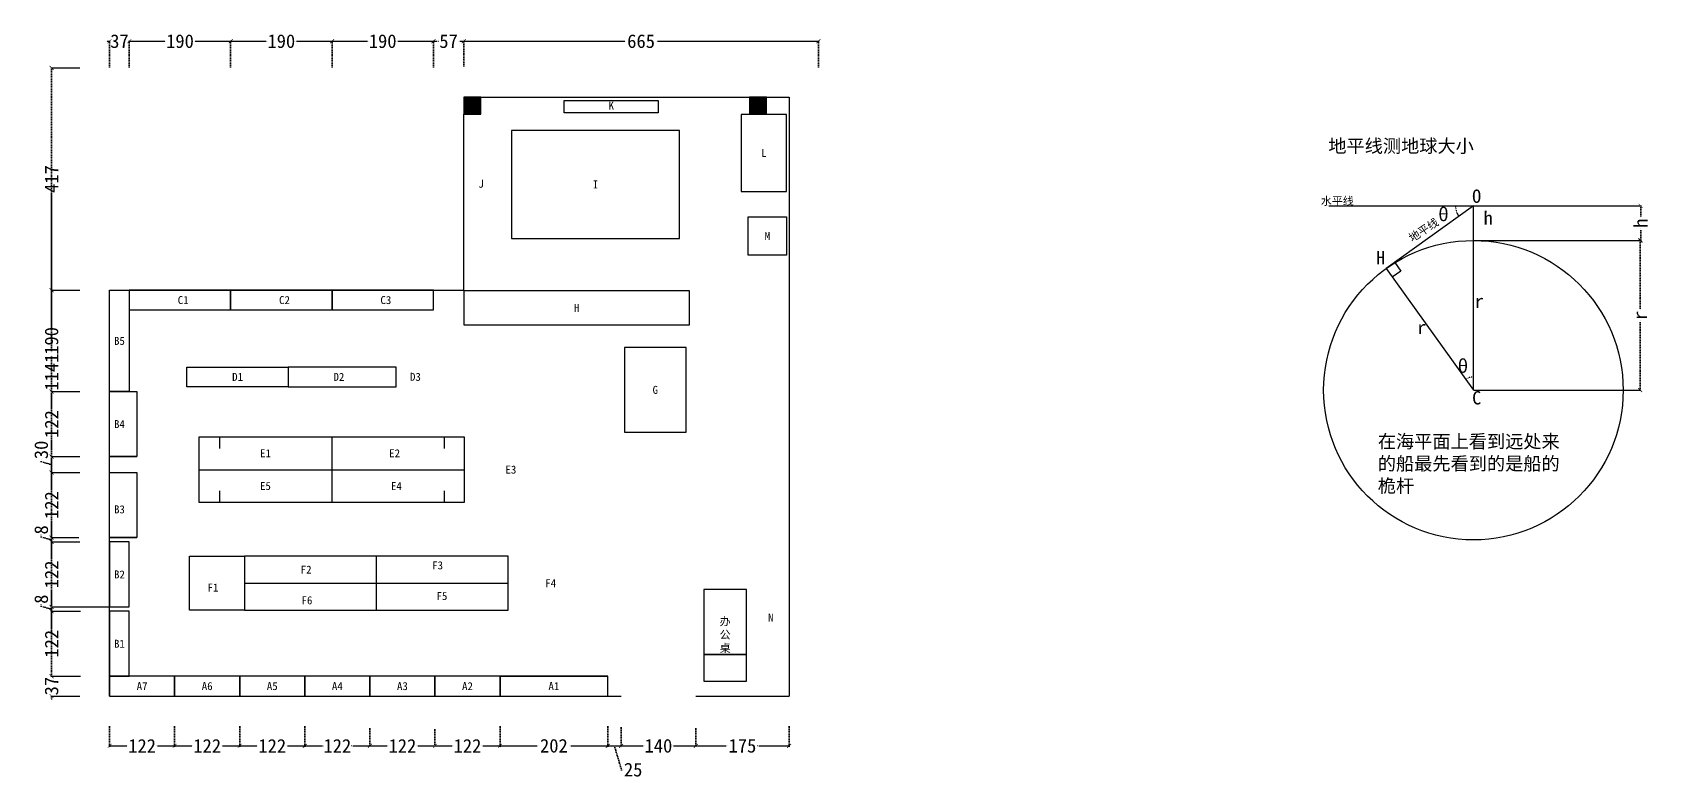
# Model space of a CAD drawing. Header units: millimetres. Extents: x 1414 to 4446, y 763 to 2163.
import ezdxf

# ---------------------------------------------------------------- set-up
doc = ezdxf.new("R2010")
doc.units = ezdxf.units.MM
doc.linetypes.add('ACAD_ISO07W100', pattern=[3, 0, -3])
doc.linetypes.add('DOT', pattern=[0.25, 0, -0.25])
doc.styles.get("Standard").update_dxf_attribs({"font": ''})
doc.styles.add('w', font='', dxfattribs={"height": 25})
doc.styles.get('Standard').set_extended_font_data('SimSun')
doc.styles.get('w').set_extended_font_data('SimSun')
doc.dimstyles.new('w', dxfattribs={"dimscale": 3, "dimtxt": 8.5, "dimasz": 2.5, "dimexe": 1.25, "dimexo": 0.625, "dimtad": 0, "dimtxsty": 'Standard', "dimblk": 'ARCHTICK', "dimcen": 2.5, "dimclrd": 5, "dimclre": 5, "dimadec": 0, "dimazin": 0, "dimtfac": 1, "dimtmove": 0, "dimatfit": 3, "dimfxl": 1, "dimarcsym": 0})

# ---------------------------------------------------------------- blocks, each defined once
blk = doc.blocks.new('_ArchTick')
at = {"color": 0, "linetype": 'ByBlock', "const_width": 0.15}
blk.add_lwpolyline([(-0.5, -0.5), (0.5, 0.5)], dxfattribs=at)
blk = doc.blocks.new('*D3')
at = {"color": 5, "linetype": 'ACAD_ISO07W100', "lineweight": -2}
for p, q in [((1502.820646841435, 1077.280030197003), (1445.945646841435, 1077.280030197003)), ((1449.695646841435, 1077.280030197003), (1449.695646841435, 1042.167530197003)), ((1449.695646841435, 955.2800301970026), (1449.695646841435, 990.3925301970024)), ((1502.820646841435, 955.2800301970026), (1445.945646841435, 955.2800301970026))]:
    blk.add_line(p, q, dxfattribs=at)
at = {"layer": 'Defpoints', "color": 0}
for p in [(1449.695646841435, 1077.280030197003), (1504.695646841435, 1077.280030197003), (1504.695646841435, 955.2800301970026)]:
    blk.add_point(p, dxfattribs=at)
at = {"color": 5, "lineweight": -2, "xscale": 7.5, "yscale": 7.5, "zscale": 7.5}
for p, rotation in [((1449.695646841435, 1077.280030197003), 90), ((1449.695646841435, 955.2800301970026), 270)]:
    blk.add_blockref('_ArchTick', p, dxfattribs=dict(at, rotation=rotation))
at = {"color": 0, "insert": (1449.695646841435, 1016.280030197003), "char_height": 25.5, "attachment_point": 5, "rotation": 90}
blk.add_mtext('122', dxfattribs=at)
blk = doc.blocks.new('*D4')
at = {"color": 5, "linetype": 'ACAD_ISO07W100', "lineweight": -2}
for p, q in [((1430.383146841435, 1087.073780197003), (1430.383146841435, 1090.823780197003)), ((1449.695646841435, 1081.280030197003), (1430.383146841435, 1087.073780197003)), ((1556.570646841435, 1085.280030197003), (1445.945646841435, 1085.280030197003)), ((1502.820646841435, 1077.280030197003), (1445.945646841435, 1077.280030197003)), ((1449.695646841435, 1077.280030197003), (1449.695646841435, 1085.280030197003))]:
    blk.add_line(p, q, dxfattribs=at)
at = {"layer": 'Defpoints', "color": 0}
for p in [(1449.695646841435, 1085.280030197003), (1504.695646841435, 1077.280030197003), (1558.445646841435, 1085.280030197003)]:
    blk.add_point(p, dxfattribs=at)
at = {"color": 5, "lineweight": -2, "xscale": 7.5, "yscale": 7.5, "zscale": 7.5}
for p, rotation in [((1449.695646841435, 1085.280030197003), 90), ((1449.695646841435, 1077.280030197003), 270)]:
    blk.add_blockref('_ArchTick', p, dxfattribs=dict(at, rotation=rotation))
at = {"color": 0, "insert": (1430.383146841435, 1099.923780197003), "char_height": 25.5, "attachment_point": 5, "rotation": 90}
blk.add_mtext('8', dxfattribs=at)
blk = doc.blocks.new('*D5')
at = {"color": 5, "linetype": 'ACAD_ISO07W100', "lineweight": -2}
for p, q in [((1501.570646841435, 1207.280030197003), (1445.945646841435, 1207.280030197003)), ((1449.695646841435, 1207.280030197003), (1449.695646841435, 1172.167530197003)), ((1449.695646841435, 1085.280030197002), (1449.695646841435, 1120.392530197003)), ((1501.570646841435, 1085.280030197002), (1445.945646841435, 1085.280030197002))]:
    blk.add_line(p, q, dxfattribs=at)
at = {"layer": 'Defpoints', "color": 0}
for p in [(1449.695646841435, 1207.280030197003), (1503.445646841435, 1207.280030197003), (1503.445646841435, 1085.280030197002)]:
    blk.add_point(p, dxfattribs=at)
at = {"color": 5, "lineweight": -2, "xscale": 7.5, "yscale": 7.5, "zscale": 7.5}
for p, rotation in [((1449.695646841435, 1207.280030197003), 90), ((1449.695646841435, 1085.280030197002), 270)]:
    blk.add_blockref('_ArchTick', p, dxfattribs=dict(at, rotation=rotation))
at = {"color": 0, "insert": (1449.695646841435, 1146.280030197003), "char_height": 25.5, "attachment_point": 5, "rotation": 90}
blk.add_mtext('122', dxfattribs=at)
blk = doc.blocks.new('*D6')
at = {"color": 5, "linetype": 'ACAD_ISO07W100', "lineweight": -2}
for p, q in [((1430.383146841435, 1217.073780197003), (1430.383146841435, 1220.823780197003)), ((1449.695646841435, 1211.280030197003), (1430.383146841435, 1217.073780197003)), ((1499.695646841435, 1215.280030197003), (1445.945646841435, 1215.280030197003)), ((1449.695646841435, 1207.280030197003), (1449.695646841435, 1215.280030197003)), ((1501.570646841435, 1207.280030197003), (1445.945646841435, 1207.280030197003))]:
    blk.add_line(p, q, dxfattribs=at)
at = {"layer": 'Defpoints', "color": 0}
for p in [(1449.695646841435, 1215.280030197003), (1501.570646841435, 1215.280030197003), (1503.445646841435, 1207.280030197003)]:
    blk.add_point(p, dxfattribs=at)
at = {"color": 5, "lineweight": -2, "xscale": 7.5, "yscale": 7.5, "zscale": 7.5}
for p, rotation in [((1449.695646841435, 1215.280030197003), 90), ((1449.695646841435, 1207.280030197003), 270)]:
    blk.add_blockref('_ArchTick', p, dxfattribs=dict(at, rotation=rotation))
at = {"color": 0, "insert": (1430.383146841435, 1229.923780197003), "char_height": 25.5, "attachment_point": 5, "rotation": 90}
blk.add_mtext('8', dxfattribs=at)
blk = doc.blocks.new('*D7')
at = {"color": 5, "linetype": 'ACAD_ISO07W100', "lineweight": -2}
for p, q in [((1501.570646841435, 1337.280030197003), (1445.945646841435, 1337.280030197003)), ((1449.695646841435, 1337.280030197003), (1449.695646841435, 1302.167530197003)), ((1449.695646841435, 1215.280030197003), (1449.695646841435, 1250.392530197003)), ((1499.695646841435, 1215.280030197003), (1445.945646841435, 1215.280030197003))]:
    blk.add_line(p, q, dxfattribs=at)
at = {"layer": 'Defpoints', "color": 0}
for p in [(1449.695646841435, 1337.280030197003), (1503.445646841435, 1337.280030197003), (1501.570646841435, 1215.280030197003)]:
    blk.add_point(p, dxfattribs=at)
at = {"color": 5, "lineweight": -2, "xscale": 7.5, "yscale": 7.5, "zscale": 7.5}
for p, rotation in [((1449.695646841435, 1337.280030197003), 90), ((1449.695646841435, 1215.280030197003), 270)]:
    blk.add_blockref('_ArchTick', p, dxfattribs=dict(at, rotation=rotation))
at = {"color": 0, "insert": (1449.695646841435, 1276.280030197003), "char_height": 25.5, "attachment_point": 5, "rotation": 90}
blk.add_mtext('122', dxfattribs=at)
blk = doc.blocks.new('*D8')
at = {"color": 5, "linetype": 'ACAD_ISO07W100', "lineweight": -2}
for p, q in [((1501.570646841435, 1367.280030197003), (1445.945646841435, 1367.280030197003)), ((1449.695646841435, 1337.280030197003), (1449.695646841435, 1367.280030197003)), ((1430.383146841435, 1358.073780197003), (1430.383146841435, 1361.823780197003)), ((1449.695646841435, 1352.280030197003), (1430.383146841435, 1358.073780197003)), ((1501.570646841435, 1337.280030197003), (1445.945646841435, 1337.280030197003))]:
    blk.add_line(p, q, dxfattribs=at)
at = {"layer": 'Defpoints', "color": 0}
for p in [(1449.695646841435, 1367.280030197003), (1503.445646841435, 1367.280030197003), (1503.445646841435, 1337.280030197003)]:
    blk.add_point(p, dxfattribs=at)
at = {"color": 5, "lineweight": -2, "xscale": 7.5, "yscale": 7.5, "zscale": 7.5}
for p, rotation in [((1449.695646841435, 1367.280030197003), 90), ((1449.695646841435, 1337.280030197003), 270)]:
    blk.add_blockref('_ArchTick', p, dxfattribs=dict(at, rotation=rotation))
at = {"color": 0, "insert": (1430.383146841435, 1379.848780197003), "char_height": 25.5, "attachment_point": 5, "rotation": 90}
blk.add_mtext('30', dxfattribs=at)
blk = doc.blocks.new('*D9')
at = {"color": 5, "linetype": 'ACAD_ISO07W100', "lineweight": -2}
for p, q in [((1501.570646841435, 1489.280030197003), (1445.945646841435, 1489.280030197003)), ((1449.695646841435, 1489.280030197003), (1449.695646841435, 1454.167530197003)), ((1449.695646841435, 1367.280030197003), (1449.695646841435, 1402.392530197003)), ((1501.570646841435, 1367.280030197003), (1445.945646841435, 1367.280030197003))]:
    blk.add_line(p, q, dxfattribs=at)
at = {"layer": 'Defpoints', "color": 0}
for p in [(1449.695646841435, 1489.280030197003), (1503.445646841435, 1489.280030197003), (1503.445646841435, 1367.280030197003)]:
    blk.add_point(p, dxfattribs=at)
at = {"color": 5, "lineweight": -2, "xscale": 7.5, "yscale": 7.5, "zscale": 7.5}
for p, rotation in [((1449.695646841435, 1489.280030197003), 90), ((1449.695646841435, 1367.280030197003), 270)]:
    blk.add_blockref('_ArchTick', p, dxfattribs=dict(at, rotation=rotation))
at = {"color": 0, "insert": (1449.695646841435, 1428.280030197003), "char_height": 25.5, "attachment_point": 5, "rotation": 90}
blk.add_mtext('122', dxfattribs=at)
blk = doc.blocks.new('*D10')
at = {"color": 5, "linetype": 'ACAD_ISO07W100', "lineweight": -2}
for p, q in [((1501.570646841435, 1679.280030197003), (1445.945646841435, 1679.280030197003)), ((1449.695646841435, 1679.280030197003), (1449.695646841435, 1610.380030197002)), ((1449.695646841435, 1489.280030197003), (1449.695646841435, 1558.180030197003)), ((1501.570646841435, 1489.280030197003), (1445.945646841435, 1489.280030197003))]:
    blk.add_line(p, q, dxfattribs=at)
at = {"layer": 'Defpoints', "color": 0}
for p in [(1449.695646841435, 1679.280030197003), (1503.445646841435, 1679.280030197003), (1503.445646841435, 1489.280030197003)]:
    blk.add_point(p, dxfattribs=at)
at = {"color": 5, "lineweight": -2, "xscale": 7.5, "yscale": 7.5, "zscale": 7.5}
for p, rotation in [((1449.695646841435, 1679.280030197003), 90), ((1449.695646841435, 1489.280030197003), 270)]:
    blk.add_blockref('_ArchTick', p, dxfattribs=dict(at, rotation=rotation))
at = {"color": 0, "insert": (1449.695646841435, 1584.280030197003), "char_height": 25.5, "attachment_point": 5, "rotation": 90}
blk.add_mtext('190', dxfattribs=at)
blk = doc.blocks.new('*D11')
at = {"color": 5, "linetype": 'ACAD_ISO07W100', "lineweight": -2}
for p, q in [((1501.570646841435, 2096.280030197003), (1445.945646841435, 2096.280030197003)), ((1449.695646841435, 2096.280030197003), (1449.695646841435, 1915.155030197003)), ((1449.695646841435, 1679.280030197003), (1449.695646841435, 1860.405030197003)), ((1501.570646841435, 1679.280030197003), (1445.945646841435, 1679.280030197003))]:
    blk.add_line(p, q, dxfattribs=at)
at = {"layer": 'Defpoints', "color": 0}
for p in [(1449.695646841435, 2096.280030197003), (1503.445646841435, 2096.280030197003), (1503.445646841435, 1679.280030197003)]:
    blk.add_point(p, dxfattribs=at)
at = {"color": 5, "lineweight": -2, "xscale": 7.5, "yscale": 7.5, "zscale": 7.5}
for p, rotation in [((1449.695646841435, 2096.280030197003), 90), ((1449.695646841435, 1679.280030197003), 270)]:
    blk.add_blockref('_ArchTick', p, dxfattribs=dict(at, rotation=rotation))
at = {"color": 0, "insert": (1449.695646841435, 1887.780030197003), "char_height": 25.5, "attachment_point": 5, "rotation": 90}
blk.add_mtext('417', dxfattribs=at)
blk = doc.blocks.new('*D12')
at = {"color": 5, "linetype": 'ACAD_ISO07W100', "lineweight": -2}
for p, q in [((1501.570646841435, 2096.280030197003), (1445.945646841435, 2096.280030197003)), ((1449.695646841435, 2096.280030197003), (1449.695646841435, 1560.025863530336)), ((1449.695646841435, 955.2800301970026), (1449.695646841435, 1491.534196863669)), ((1500.945646841435, 955.2800301970026), (1445.945646841435, 955.2800301970026))]:
    blk.add_line(p, q, dxfattribs=at)
at = {"layer": 'Defpoints', "color": 0}
for p in [(1503.445646841435, 2096.280030197003), (1449.695646841435, 955.2800301970026), (1502.820646841435, 955.2800301970026)]:
    blk.add_point(p, dxfattribs=at)
at = {"color": 5, "lineweight": -2, "xscale": 7.5, "yscale": 7.5, "zscale": 7.5}
for p, rotation in [((1449.695646841435, 2096.280030197003), 90), ((1449.695646841435, 955.2800301970026), 270)]:
    blk.add_blockref('_ArchTick', p, dxfattribs=dict(at, rotation=rotation))
at = {"color": 0, "insert": (1449.695646841435, 1525.780030197003), "char_height": 25.5, "attachment_point": 5, "rotation": 90}
blk.add_mtext('1141', dxfattribs=at)
blk = doc.blocks.new('*D13')
at = {"color": 5, "linetype": 'ACAD_ISO07W100', "lineweight": -2}
for p, q in [((1500.945646841435, 955.2800301970026), (1445.945646841435, 955.2800301970026)), ((1449.695646841435, 955.2800301970026), (1449.695646841435, 962.7800301970026)), ((1449.695646841435, 955.2800301970026), (1449.695646841435, 954.6633635303358)), ((1501.570646841437, 918.2800301970025), (1445.945646841435, 918.2800301970025)), ((1449.695646841435, 918.2800301970025), (1449.695646841435, 918.8966968636691)), ((1449.695646841435, 918.2800301970025), (1449.695646841435, 910.7800301970025))]:
    blk.add_line(p, q, dxfattribs=at)
at = {"layer": 'Defpoints', "color": 0}
for p in [(1502.820646841435, 955.2800301970026), (1449.695646841435, 918.2800301970025), (1503.445646841437, 918.2800301970025)]:
    blk.add_point(p, dxfattribs=at)
at = {"color": 5, "lineweight": -2, "xscale": 7.5, "yscale": 7.5, "zscale": 7.5}
for p, rotation in [((1449.695646841435, 955.2800301970026), 270), ((1449.695646841435, 918.2800301970025), 90)]:
    blk.add_blockref('_ArchTick', p, dxfattribs=dict(at, rotation=rotation))
at = {"color": 0, "insert": (1449.695646841435, 936.7800301970027), "char_height": 25.5, "attachment_point": 5, "rotation": 90}
blk.add_mtext('37', dxfattribs=at)
blk = doc.blocks.new('*D14')
at = {"color": 5, "linetype": 'ACAD_ISO07W100', "lineweight": -2}
for p, q in [((1558.445646841435, 861.4050301970026), (1558.445646841435, 821.0763536256325)), ((1680.445646841435, 861.4050301970029), (1680.445646841435, 821.0763536256325)), ((1558.445646841435, 824.8263536256325), (1593.558146841435, 824.8263536256325)), ((1680.445646841435, 824.8263536256325), (1645.333146841435, 824.8263536256325))]:
    blk.add_line(p, q, dxfattribs=at)
at = {"layer": 'Defpoints', "color": 0}
for p in [(1558.445646841435, 863.2800301970026), (1680.445646841435, 863.2800301970029), (1680.445646841435, 824.8263536256325)]:
    blk.add_point(p, dxfattribs=at)
at = {"color": 5, "lineweight": -2, "xscale": 7.5, "yscale": 7.5, "zscale": 7.5, "rotation": 180}
blk.add_blockref('_ArchTick', (1558.445646841435, 824.8263536256325), dxfattribs=at)
at = {"color": 5, "lineweight": -2, "xscale": 7.5, "yscale": 7.5, "zscale": 7.5}
blk.add_blockref('_ArchTick', (1680.445646841435, 824.8263536256325), dxfattribs=at)
at = {"color": 0, "insert": (1619.445646841435, 824.8263536256325), "char_height": 25.5, "attachment_point": 5}
blk.add_mtext('122', dxfattribs=at)
blk = doc.blocks.new('*D15')
at = {"color": 5, "linetype": 'ACAD_ISO07W100', "lineweight": -2}
for p, q in [((1680.445646841435, 861.4050301970029), (1680.445646841435, 821.0763536256325)), ((1802.445646841435, 861.4050301970026), (1802.445646841435, 821.0763536256325)), ((1680.445646841435, 824.8263536256325), (1715.558146841435, 824.8263536256325)), ((1802.445646841435, 824.8263536256325), (1767.333146841435, 824.8263536256325))]:
    blk.add_line(p, q, dxfattribs=at)
at = {"layer": 'Defpoints', "color": 0}
for p in [(1680.445646841435, 863.2800301970029), (1802.445646841435, 863.2800301970026), (1802.445646841435, 824.8263536256325)]:
    blk.add_point(p, dxfattribs=at)
at = {"color": 5, "lineweight": -2, "xscale": 7.5, "yscale": 7.5, "zscale": 7.5, "rotation": 180}
blk.add_blockref('_ArchTick', (1680.445646841435, 824.8263536256325), dxfattribs=at)
at = {"color": 5, "lineweight": -2, "xscale": 7.5, "yscale": 7.5, "zscale": 7.5}
blk.add_blockref('_ArchTick', (1802.445646841435, 824.8263536256325), dxfattribs=at)
at = {"color": 0, "insert": (1741.445646841435, 824.8263536256325), "char_height": 25.5, "attachment_point": 5}
blk.add_mtext('122', dxfattribs=at)
blk = doc.blocks.new('*D16')
at = {"color": 5, "linetype": 'ACAD_ISO07W100', "lineweight": -2}
for p, q in [((1802.445646841435, 861.4050301970026), (1802.445646841435, 821.0763536256325)), ((1924.445646841435, 861.4050301970026), (1924.445646841435, 821.0763536256325)), ((1802.445646841435, 824.8263536256325), (1837.558146841435, 824.8263536256325)), ((1924.445646841435, 824.8263536256325), (1889.333146841435, 824.8263536256325))]:
    blk.add_line(p, q, dxfattribs=at)
at = {"layer": 'Defpoints', "color": 0}
for p in [(1802.445646841435, 863.2800301970026), (1924.445646841435, 863.2800301970026), (1924.445646841435, 824.8263536256325)]:
    blk.add_point(p, dxfattribs=at)
at = {"color": 5, "lineweight": -2, "xscale": 7.5, "yscale": 7.5, "zscale": 7.5, "rotation": 180}
blk.add_blockref('_ArchTick', (1802.445646841435, 824.8263536256325), dxfattribs=at)
at = {"color": 5, "lineweight": -2, "xscale": 7.5, "yscale": 7.5, "zscale": 7.5}
blk.add_blockref('_ArchTick', (1924.445646841435, 824.8263536256325), dxfattribs=at)
at = {"color": 0, "insert": (1863.445646841435, 824.8263536256325), "char_height": 25.5, "attachment_point": 5}
blk.add_mtext('122', dxfattribs=at)
blk = doc.blocks.new('*D17')
at = {"color": 5, "linetype": 'ACAD_ISO07W100', "lineweight": -2}
for p, q in [((1924.445646841435, 861.4050301970026), (1924.445646841435, 821.0763536256325)), ((2046.445646841435, 857.6550301970026), (2046.445646841435, 821.0763536256325)), ((1924.445646841435, 824.8263536256325), (1959.558146841435, 824.8263536256325)), ((2046.445646841435, 824.8263536256325), (2011.333146841435, 824.8263536256325))]:
    blk.add_line(p, q, dxfattribs=at)
at = {"layer": 'Defpoints', "color": 0}
for p in [(1924.445646841435, 863.2800301970026), (2046.445646841435, 859.5300301970026), (2046.445646841435, 824.8263536256325)]:
    blk.add_point(p, dxfattribs=at)
at = {"color": 5, "lineweight": -2, "xscale": 7.5, "yscale": 7.5, "zscale": 7.5, "rotation": 180}
blk.add_blockref('_ArchTick', (1924.445646841435, 824.8263536256325), dxfattribs=at)
at = {"color": 5, "lineweight": -2, "xscale": 7.5, "yscale": 7.5, "zscale": 7.5}
blk.add_blockref('_ArchTick', (2046.445646841435, 824.8263536256325), dxfattribs=at)
at = {"color": 0, "insert": (1985.445646841435, 824.8263536256325), "char_height": 25.5, "attachment_point": 5}
blk.add_mtext('122', dxfattribs=at)
blk = doc.blocks.new('*D18')
at = {"color": 5, "linetype": 'ACAD_ISO07W100', "lineweight": -2}
for p, q in [((2046.445646841435, 857.6550301970026), (2046.445646841435, 821.0763536256325)), ((2168.445646841435, 855.7800301970027), (2168.445646841435, 821.0763536256325)), ((2046.445646841435, 824.8263536256325), (2081.558146841435, 824.8263536256325)), ((2168.445646841435, 824.8263536256325), (2133.333146841435, 824.8263536256325))]:
    blk.add_line(p, q, dxfattribs=at)
at = {"layer": 'Defpoints', "color": 0}
for p in [(2046.445646841435, 859.5300301970026), (2168.445646841435, 857.6550301970027), (2168.445646841435, 824.8263536256325)]:
    blk.add_point(p, dxfattribs=at)
at = {"color": 5, "lineweight": -2, "xscale": 7.5, "yscale": 7.5, "zscale": 7.5, "rotation": 180}
blk.add_blockref('_ArchTick', (2046.445646841435, 824.8263536256325), dxfattribs=at)
at = {"color": 5, "lineweight": -2, "xscale": 7.5, "yscale": 7.5, "zscale": 7.5}
blk.add_blockref('_ArchTick', (2168.445646841435, 824.8263536256325), dxfattribs=at)
at = {"color": 0, "insert": (2107.445646841435, 824.8263536256325), "char_height": 25.5, "attachment_point": 5}
blk.add_mtext('122', dxfattribs=at)
blk = doc.blocks.new('*D19')
at = {"color": 5, "linetype": 'ACAD_ISO07W100', "lineweight": -2}
for p, q in [((2168.445646841435, 855.7800301970027), (2168.445646841435, 821.0763536256325)), ((2290.445646841435, 861.4050301970026), (2290.445646841435, 821.0763536256325)), ((2168.445646841435, 824.8263536256325), (2203.558146841435, 824.8263536256325)), ((2290.445646841435, 824.8263536256325), (2255.333146841435, 824.8263536256325))]:
    blk.add_line(p, q, dxfattribs=at)
at = {"layer": 'Defpoints', "color": 0}
for p in [(2168.445646841435, 857.6550301970027), (2290.445646841435, 863.2800301970026), (2290.445646841435, 824.8263536256325)]:
    blk.add_point(p, dxfattribs=at)
at = {"color": 5, "lineweight": -2, "xscale": 7.5, "yscale": 7.5, "zscale": 7.5, "rotation": 180}
blk.add_blockref('_ArchTick', (2168.445646841435, 824.8263536256325), dxfattribs=at)
at = {"color": 5, "lineweight": -2, "xscale": 7.5, "yscale": 7.5, "zscale": 7.5}
blk.add_blockref('_ArchTick', (2290.445646841435, 824.8263536256325), dxfattribs=at)
at = {"color": 0, "insert": (2229.445646841435, 824.8263536256325), "char_height": 25.5, "attachment_point": 5}
blk.add_mtext('122', dxfattribs=at)
blk = doc.blocks.new('*D20')
at = {"color": 5, "linetype": 'ACAD_ISO07W100', "lineweight": -2}
for p, q in [((2290.445646841435, 861.4050301970026), (2290.445646841435, 821.0763536256325)), ((2492.445646841435, 861.4050301970026), (2492.445646841435, 821.0763536256325)), ((2290.445646841435, 824.8263536256325), (2364.424813508102, 824.8263536256325)), ((2492.445646841435, 824.8263536256325), (2418.466480174769, 824.8263536256325))]:
    blk.add_line(p, q, dxfattribs=at)
at = {"layer": 'Defpoints', "color": 0}
for p in [(2290.445646841435, 863.2800301970026), (2492.445646841435, 863.2800301970026), (2492.445646841435, 824.8263536256325)]:
    blk.add_point(p, dxfattribs=at)
at = {"color": 5, "lineweight": -2, "xscale": 7.5, "yscale": 7.5, "zscale": 7.5, "rotation": 180}
blk.add_blockref('_ArchTick', (2290.445646841435, 824.8263536256325), dxfattribs=at)
at = {"color": 5, "lineweight": -2, "xscale": 7.5, "yscale": 7.5, "zscale": 7.5}
blk.add_blockref('_ArchTick', (2492.445646841435, 824.8263536256325), dxfattribs=at)
at = {"color": 0, "insert": (2391.445646841435, 824.8263536256325), "char_height": 25.5, "attachment_point": 5}
blk.add_mtext('202', dxfattribs=at)
blk = doc.blocks.new('*D21')
at = {"color": 5, "linetype": 'ACAD_ISO07W100', "lineweight": -2}
for p, q in [((2492.445646841435, 861.4050301970026), (2492.445646841435, 821.0763536256325)), ((2517.445646841436, 859.5300301970026), (2517.445646841436, 821.0763536256325)), ((2492.445646841435, 824.8263536256325), (2517.445646841436, 824.8263536256325)), ((2504.945646841436, 824.8263536256325), (2518.389396841435, 780.0138536256325)), ((2518.389396841435, 780.0138536256325), (2522.139396841435, 780.0138536256325))]:
    blk.add_line(p, q, dxfattribs=at)
at = {"layer": 'Defpoints', "color": 0}
for p in [(2492.445646841435, 863.2800301970026), (2517.445646841436, 861.4050301970026), (2517.445646841436, 824.8263536256325)]:
    blk.add_point(p, dxfattribs=at)
at = {"color": 5, "lineweight": -2, "xscale": 7.5, "yscale": 7.5, "zscale": 7.5, "rotation": 180}
blk.add_blockref('_ArchTick', (2492.445646841435, 824.8263536256325), dxfattribs=at)
at = {"color": 5, "lineweight": -2, "xscale": 7.5, "yscale": 7.5, "zscale": 7.5}
blk.add_blockref('_ArchTick', (2517.445646841436, 824.8263536256325), dxfattribs=at)
at = {"color": 0, "insert": (2540.093563508102, 780.0138536256325), "char_height": 25.5, "attachment_point": 5}
blk.add_mtext('25', dxfattribs=at)
blk = doc.blocks.new('*D22')
at = {"color": 5, "linetype": 'ACAD_ISO07W100', "lineweight": -2}
for p, q in [((2517.445646841436, 859.5300301970026), (2517.445646841436, 821.0763536256325)), ((2657.445646841435, 857.6550301970026), (2657.445646841435, 821.0763536256325)), ((2517.445646841436, 824.8263536256325), (2561.345646841436, 824.8263536256325)), ((2657.445646841435, 824.8263536256325), (2613.545646841435, 824.8263536256325))]:
    blk.add_line(p, q, dxfattribs=at)
at = {"layer": 'Defpoints', "color": 0}
for p in [(2517.445646841436, 861.4050301970026), (2657.445646841435, 859.5300301970026), (2657.445646841435, 824.8263536256325)]:
    blk.add_point(p, dxfattribs=at)
at = {"color": 5, "lineweight": -2, "xscale": 7.5, "yscale": 7.5, "zscale": 7.5, "rotation": 180}
blk.add_blockref('_ArchTick', (2517.445646841436, 824.8263536256325), dxfattribs=at)
at = {"color": 5, "lineweight": -2, "xscale": 7.5, "yscale": 7.5, "zscale": 7.5}
blk.add_blockref('_ArchTick', (2657.445646841435, 824.8263536256325), dxfattribs=at)
at = {"color": 0, "insert": (2587.445646841436, 824.8263536256325), "char_height": 25.5, "attachment_point": 5}
blk.add_mtext('140', dxfattribs=at)
blk = doc.blocks.new('*D23')
at = {"color": 5, "linetype": 'ACAD_ISO07W100', "lineweight": -2}
for p, q in [((2657.445646841435, 857.6550301970026), (2657.445646841435, 821.0763536256325)), ((2832.445646841435, 861.4050301970026), (2832.445646841435, 821.0763536256325)), ((2657.445646841435, 824.8263536256325), (2719.058146841435, 824.8263536256325)), ((2832.445646841435, 824.8263536256325), (2770.833146841435, 824.8263536256325))]:
    blk.add_line(p, q, dxfattribs=at)
at = {"layer": 'Defpoints', "color": 0}
for p in [(2657.445646841435, 859.5300301970026), (2832.445646841435, 863.2800301970026), (2832.445646841435, 824.8263536256325)]:
    blk.add_point(p, dxfattribs=at)
at = {"color": 5, "lineweight": -2, "xscale": 7.5, "yscale": 7.5, "zscale": 7.5, "rotation": 180}
blk.add_blockref('_ArchTick', (2657.445646841435, 824.8263536256325), dxfattribs=at)
at = {"color": 5, "lineweight": -2, "xscale": 7.5, "yscale": 7.5, "zscale": 7.5}
blk.add_blockref('_ArchTick', (2832.445646841435, 824.8263536256325), dxfattribs=at)
at = {"color": 0, "insert": (2744.945646841435, 824.8263536256325), "char_height": 25.5, "attachment_point": 5}
blk.add_mtext('175', dxfattribs=at)
blk = doc.blocks.new('*D24')
at = {"color": 5, "linetype": 'ACAD_ISO07W100', "lineweight": -2}
for p, q in [((1558.445646841435, 2146.252169697665), (1550.945646841435, 2146.252169697665)), ((1558.445646841435, 2098.155030197003), (1558.445646841435, 2150.002169697665)), ((1558.445646841435, 2146.252169697665), (1559.062313508102, 2146.252169697665)), ((1595.445646841435, 2146.252169697665), (1594.828980174769, 2146.252169697665)), ((1595.445646841435, 2098.155030197003), (1595.445646841435, 2150.002169697665)), ((1595.445646841435, 2146.252169697665), (1602.945646841435, 2146.252169697665))]:
    blk.add_line(p, q, dxfattribs=at)
at = {"layer": 'Defpoints', "color": 0}
for p in [(1595.445646841435, 2146.252169697665), (1558.445646841435, 2096.280030197003), (1595.445646841435, 2096.280030197003)]:
    blk.add_point(p, dxfattribs=at)
at = {"color": 5, "lineweight": -2, "xscale": 7.5, "yscale": 7.5, "zscale": 7.5}
blk.add_blockref('_ArchTick', (1558.445646841435, 2146.252169697665), dxfattribs=at)
at = {"color": 5, "lineweight": -2, "xscale": 7.5, "yscale": 7.5, "zscale": 7.5, "rotation": 180}
blk.add_blockref('_ArchTick', (1595.445646841435, 2146.252169697665), dxfattribs=at)
at = {"color": 0, "insert": (1576.945646841435, 2146.252169697665), "char_height": 25.5, "attachment_point": 5}
blk.add_mtext('37', dxfattribs=at)
blk = doc.blocks.new('*D25')
at = {"color": 5, "linetype": 'ACAD_ISO07W100', "lineweight": -2}
for p, q in [((1595.445646841435, 2098.155030197003), (1595.445646841435, 2150.002169697665)), ((1595.445646841435, 2146.252169697665), (1664.345646841435, 2146.252169697665)), ((1785.445646841435, 2146.252169697665), (1716.545646841435, 2146.252169697665)), ((1785.445646841435, 2098.155030197003), (1785.445646841435, 2150.002169697665))]:
    blk.add_line(p, q, dxfattribs=at)
at = {"layer": 'Defpoints', "color": 0}
for p in [(1785.445646841435, 2146.252169697665), (1595.445646841435, 2096.280030197003), (1785.445646841435, 2096.280030197003)]:
    blk.add_point(p, dxfattribs=at)
at = {"color": 5, "lineweight": -2, "xscale": 7.5, "yscale": 7.5, "zscale": 7.5, "rotation": 180}
blk.add_blockref('_ArchTick', (1595.445646841435, 2146.252169697665), dxfattribs=at)
at = {"color": 5, "lineweight": -2, "xscale": 7.5, "yscale": 7.5, "zscale": 7.5}
blk.add_blockref('_ArchTick', (1785.445646841435, 2146.252169697665), dxfattribs=at)
at = {"color": 0, "insert": (1690.445646841435, 2146.252169697665), "char_height": 25.5, "attachment_point": 5}
blk.add_mtext('190', dxfattribs=at)
blk = doc.blocks.new('*D26')
at = {"color": 5, "linetype": 'ACAD_ISO07W100', "lineweight": -2}
for p, q in [((1785.445646841435, 2098.155030197003), (1785.445646841435, 2150.002169697665)), ((1785.445646841435, 2146.252169697665), (1854.345646841435, 2146.252169697665)), ((1975.445646841435, 2146.252169697665), (1906.545646841435, 2146.252169697665)), ((1975.445646841435, 2098.155030197003), (1975.445646841435, 2150.002169697665))]:
    blk.add_line(p, q, dxfattribs=at)
at = {"layer": 'Defpoints', "color": 0}
for p in [(1975.445646841435, 2146.252169697665), (1785.445646841435, 2096.280030197003), (1975.445646841435, 2096.280030197003)]:
    blk.add_point(p, dxfattribs=at)
at = {"color": 5, "lineweight": -2, "xscale": 7.5, "yscale": 7.5, "zscale": 7.5, "rotation": 180}
blk.add_blockref('_ArchTick', (1785.445646841435, 2146.252169697665), dxfattribs=at)
at = {"color": 5, "lineweight": -2, "xscale": 7.5, "yscale": 7.5, "zscale": 7.5}
blk.add_blockref('_ArchTick', (1975.445646841435, 2146.252169697665), dxfattribs=at)
at = {"color": 0, "insert": (1880.445646841435, 2146.252169697665), "char_height": 25.5, "attachment_point": 5}
blk.add_mtext('190', dxfattribs=at)
blk = doc.blocks.new('*D27')
at = {"color": 5, "linetype": 'ACAD_ISO07W100', "lineweight": -2}
for p, q in [((1975.445646841435, 2098.155030197003), (1975.445646841435, 2150.002169697665)), ((1975.445646841435, 2146.252169697665), (2044.345646841435, 2146.252169697665)), ((2165.445646841435, 2146.252169697665), (2096.545646841435, 2146.252169697665)), ((2165.445646841435, 2098.155030197003), (2165.445646841435, 2150.002169697665))]:
    blk.add_line(p, q, dxfattribs=at)
at = {"layer": 'Defpoints', "color": 0}
for p in [(2165.445646841435, 2146.252169697665), (1975.445646841435, 2096.280030197003), (2165.445646841435, 2096.280030197003)]:
    blk.add_point(p, dxfattribs=at)
at = {"color": 5, "lineweight": -2, "xscale": 7.5, "yscale": 7.5, "zscale": 7.5, "rotation": 180}
blk.add_blockref('_ArchTick', (1975.445646841435, 2146.252169697665), dxfattribs=at)
at = {"color": 5, "lineweight": -2, "xscale": 7.5, "yscale": 7.5, "zscale": 7.5}
blk.add_blockref('_ArchTick', (2165.445646841435, 2146.252169697665), dxfattribs=at)
at = {"color": 0, "insert": (2070.445646841435, 2146.252169697665), "char_height": 25.5, "attachment_point": 5}
blk.add_mtext('190', dxfattribs=at)
blk = doc.blocks.new('*D28')
at = {"color": 5, "linetype": 'ACAD_ISO07W100', "lineweight": -2}
for p, q in [((2165.445646841435, 2098.155030197003), (2165.445646841435, 2150.002169697665)), ((2165.445646841435, 2146.252169697665), (2176.062313508101, 2146.252169697665)), ((2222.445646841435, 2146.252169697665), (2211.828980174768, 2146.252169697665)), ((2222.445646841435, 2100.030030197003), (2222.445646841435, 2150.002169697665))]:
    blk.add_line(p, q, dxfattribs=at)
at = {"layer": 'Defpoints', "color": 0}
for p in [(2222.445646841435, 2146.252169697665), (2165.445646841435, 2096.280030197003), (2222.445646841435, 2098.155030197003)]:
    blk.add_point(p, dxfattribs=at)
at = {"color": 5, "lineweight": -2, "xscale": 7.5, "yscale": 7.5, "zscale": 7.5, "rotation": 180}
blk.add_blockref('_ArchTick', (2165.445646841435, 2146.252169697665), dxfattribs=at)
at = {"color": 5, "lineweight": -2, "xscale": 7.5, "yscale": 7.5, "zscale": 7.5}
blk.add_blockref('_ArchTick', (2222.445646841435, 2146.252169697665), dxfattribs=at)
at = {"color": 0, "insert": (2193.945646841435, 2146.252169697665), "char_height": 25.5, "attachment_point": 5}
blk.add_mtext('57', dxfattribs=at)
blk = doc.blocks.new('*D29')
at = {"color": 5, "linetype": 'ACAD_ISO07W100', "lineweight": -2}
for p, q in [((2222.445646841435, 2100.030030197003), (2222.445646841435, 2150.002169697665)), ((2222.445646841435, 2146.252169697665), (2527.853980174768, 2146.252169697665)), ((2887.445646841435, 2146.252169697665), (2582.037313508101, 2146.252169697665)), ((2887.445646841435, 2098.155030197003), (2887.445646841435, 2150.002169697665))]:
    blk.add_line(p, q, dxfattribs=at)
at = {"layer": 'Defpoints', "color": 0}
for p in [(2887.445646841435, 2146.252169697665), (2222.445646841435, 2098.155030197003), (2887.445646841435, 2096.280030197003)]:
    blk.add_point(p, dxfattribs=at)
at = {"color": 5, "lineweight": -2, "xscale": 7.5, "yscale": 7.5, "zscale": 7.5, "rotation": 180}
blk.add_blockref('_ArchTick', (2222.445646841435, 2146.252169697665), dxfattribs=at)
at = {"color": 5, "lineweight": -2, "xscale": 7.5, "yscale": 7.5, "zscale": 7.5}
blk.add_blockref('_ArchTick', (2887.445646841435, 2146.252169697665), dxfattribs=at)
at = {"color": 0, "insert": (2554.945646841435, 2146.252169697665), "char_height": 25.5, "attachment_point": 5}
blk.add_mtext('665', dxfattribs=at)
blk = doc.blocks.new('*D30')
at = {"color": 5, "linetype": 'ACAD_ISO07W100', "lineweight": -2}
for p, q in [((4117.185307413222, 1837.554144845607), (4432.801595644952, 1837.554144845607)), ((4429.051595644952, 1837.554144845607), (4429.051595644952, 1814.895462164748)), ((4429.051595644952, 1772.620112817222), (4429.051595644952, 1795.278795498081)), ((4117.185307413222, 1772.620112817222), (4432.801595644952, 1772.620112817222))]:
    blk.add_line(p, q, dxfattribs=at)
at = {"layer": 'Defpoints', "color": 0}
for p in [(4115.310307413222, 1837.554144845607), (4115.310307413222, 1772.620112817222), (4429.051595644952, 1772.620112817222)]:
    blk.add_point(p, dxfattribs=at)
at = {"color": 5, "lineweight": -2, "xscale": 7.5, "yscale": 7.5, "zscale": 7.5}
for p, rotation in [((4429.051595644952, 1837.554144845607), 90), ((4429.051595644952, 1772.620112817222), 270)]:
    blk.add_blockref('_ArchTick', p, dxfattribs=dict(at, rotation=rotation))
at = {"color": 0, "insert": (4429.051595644952, 1805.087128831415), "char_height": 25.5, "attachment_point": 5, "rotation": 90}
blk.add_mtext('h', dxfattribs=at)
blk = doc.blocks.new('*D31')
at = {"color": 5, "linetype": 'ACAD_ISO07W100', "lineweight": -2}
for p, q in [((4117.185307413222, 1772.620112817222), (4431.59326504651, 1772.620112817222)), ((4427.84326504651, 1772.620112817222), (4427.84326504651, 1641.846202949406)), ((4427.84326504651, 1491.880626414924), (4427.84326504651, 1622.65453628274)), ((4117.185307413222, 1491.880626414924), (4431.59326504651, 1491.880626414924))]:
    blk.add_line(p, q, dxfattribs=at)
at = {"layer": 'Defpoints', "color": 0}
for p in [(4115.310307413222, 1772.620112817222), (4115.310307413222, 1491.880626414924), (4427.84326504651, 1491.880626414924)]:
    blk.add_point(p, dxfattribs=at)
at = {"color": 5, "lineweight": -2, "xscale": 7.5, "yscale": 7.5, "zscale": 7.5}
for p, rotation in [((4427.84326504651, 1772.620112817222), 90), ((4427.84326504651, 1491.880626414924), 270)]:
    blk.add_blockref('_ArchTick', p, dxfattribs=dict(at, rotation=rotation))
at = {"color": 0, "insert": (4427.84326504651, 1632.250369616074), "char_height": 25.5, "attachment_point": 5, "rotation": 90}
blk.add_mtext('r', dxfattribs=at)

msp = doc.modelspace()

# ---------------------------------------------------------------- hatches: boundary and pattern name
for points in [[(2254.445646841435, 2041.280030197003), (2222.445646841435, 2041.280030197003), (2222.445646841435, 2009.280030197003), (2254.445646841435, 2009.280030197003)], [(2789.981866065608, 2041.280030197003), (2757.981866065608, 2041.280030197003), (2757.981866065608, 2009.280030197003), (2789.981866065608, 2009.280030197003)]]:
    msp.add_hatch(color=256).paths.add_polyline_path(points)

# ---------------------------------------------------------------- linework, layer by layer
for p, q in [((2222.445646841435, 2041.280030197003), (2832.445646841435, 2041.280030197003)), ((2832.445646841435, 2041.280030197003), (2832.445646841435, 918.2800301970026)), ((2222.445646841435, 1679.280030197003), (2222.445646841435, 2009.280030197003)), ((4115.310307413222, 1837.554144845607), (3951.514055740614, 1719.883799996849)), ((4115.310307413222, 1772.620112817222), (4115.310307413222, 1837.554144845607)), ((1558.445646841435, 1489.280030197003), (1558.445646841435, 1679.280030197003)), ((1558.445646841435, 918.2800301970026), (1558.445646841435, 1679.280030197003)), ((1595.445646841435, 1679.280030197003), (1785.445646841435, 1679.280030197003)), ((1785.445646841435, 1679.280030197003), (1975.445646841435, 1679.280030197003)), ((1975.445646841435, 1679.280030197003), (2165.445646841435, 1679.280030197003)), ((2165.445646841435, 1679.280030197003), (2222.445646841435, 1679.280030197003)), ((1726.445646841435, 1404.280030197003), (1764.445646841435, 1404.280030197003)), ((1764.445646841435, 1404.280030197003), (1764.445646841435, 1382.413877709387)), ((1974.945646841435, 1404.280030197003), (1974.945646841435, 1281.280030197003)), ((2185.445646841435, 1404.280030197003), (2185.445646841435, 1382.413877709387)), ((1558.445646841435, 1367.280030197003), (1609.445646841435, 1367.280030197003)), ((1726.445646841435, 1342.780030197003), (2223.445646841435, 1342.780030197003)), ((1764.445646841435, 1303.146182684618), (1764.445646841435, 1281.280030197003)), ((2185.445646841435, 1303.146182684618), (2185.445646841435, 1281.280030197003)), ((1558.445646841435, 1215.280030197003), (1609.445646841435, 1215.280030197003)), ((2058.445646841435, 1180.280030197003), (2058.445646841435, 1079.280030197003)), ((1811.445646841435, 1129.780030197003), (2305.445646841435, 1129.780030197003)), ((2290.445646841435, 955.2800301970026), (2492.445646841435, 955.2800301970026)), ((2492.445646841435, 918.2800301970026), (2517.445646841435, 918.2800301970026)), ((2657.445646841435, 918.2800301970026), (2832.445646841435, 918.2800301970026))]:
    msp.add_line(p, q)
at = {"linetype": 'ACAD_ISO07W100'}
msp.add_line((4115.310307413222, 1837.554144845607), (3840.995569505446, 1837.554144845607), dxfattribs=at)
at = {"color": 1}
for p, q in [((4115.310307413222, 1491.880626414924), (4115.310307413222, 1772.620112817222)), ((3951.514055740614, 1719.883799996849), (4115.310307413222, 1491.880626414924))]:
    msp.add_line(p, q, dxfattribs=at)
at = {"color": 5}
for p, q in [((3967.757098463518, 1731.552714389454), (3979.426012856122, 1715.30967166655)), ((3979.426012856122, 1715.30967166655), (3963.182970133219, 1703.640757273946))]:
    msp.add_line(p, q, dxfattribs=at)
for points in [[(2222.445646841435, 2009.280030197003), (2254.445646841435, 2009.280030197003), (2254.445646841435, 2041.280030197003), (2222.445646841435, 2041.280030197003)], [(2410.904840735464, 2034.979960997371), (2587.071640931897, 2034.979960997371), (2587.071640931897, 2011.850972083218), (2410.904840735464, 2011.850972083218)], [(2757.981866065608, 2009.280030197003), (2789.981866065608, 2009.280030197003), (2789.981866065608, 2041.280030197003), (2757.981866065608, 2041.280030197003)], [(2827.846235011306, 2009.159300985516), (2742.279504176243, 2009.159300985516), (2742.279504176243, 1864.351714980176), (2827.846235011306, 1864.351714980176)], [(2626.779350521355, 1978.888879899023), (2312.046332762404, 1978.888879899023), (2312.046332762404, 1776.515265926014), (2626.779350521355, 1776.515265926014)], [(2827.742835969474, 1744.889719979223), (2755.817605283595, 1744.889719979223), (2755.817605283595, 1816.739274673746), (2827.742835969474, 1816.739274673746)], [(1595.445646841435, 1489.280030197003), (1558.445646841435, 1489.280030197003), (1558.445646841435, 1679.280030197003), (1595.445646841435, 1679.280030197003)], [(1595.445646841435, 1642.280030197003), (1785.445646841435, 1642.280030197003), (1785.445646841435, 1679.280030197003), (1595.445646841435, 1679.280030197003)], [(1785.445646841435, 1642.280030197003), (1975.445646841435, 1642.280030197003), (1975.445646841435, 1679.280030197003), (1785.445646841435, 1679.280030197003)], [(1975.445646841435, 1642.280030197003), (2165.445646841435, 1642.280030197003), (2165.445646841435, 1679.280030197003), (1975.445646841435, 1679.280030197003)], [(2223.413117768488, 1678.669533244473), (2644.865942505474, 1678.669533244473), (2644.865942505474, 1613.620874460473), (2223.413117768488, 1613.620874460473)], [(2639.469631326869, 1571.836995596389), (2523.705762795164, 1571.836995596389), (2523.705762795164, 1412.829156806217), (2639.469631326869, 1412.829156806217)], [(1703.445646841435, 1535.280030197003), (1893.445646841435, 1535.280030197003), (1893.445646841435, 1498.280030197003), (1703.445646841435, 1498.280030197003)], [(1893.445646841435, 1498.280030197003), (2095.445646841435, 1498.280030197003), (2095.445646841435, 1535.280030197003), (1893.445646841435, 1535.280030197003)], [(1609.445646841435, 1367.280030197003), (1558.445646841435, 1367.280030197003), (1558.445646841435, 1489.280030197003), (1609.445646841435, 1489.280030197003)], [(1726.445646841435, 1404.280030197003), (2223.445646841435, 1404.280030197003), (2223.445646841435, 1281.280030197003), (1726.445646841435, 1281.280030197003)], [(1609.445646841435, 1215.280030197003), (1558.445646841435, 1215.280030197003), (1558.445646841435, 1337.280030197003), (1609.445646841435, 1337.280030197003)], [(1595.445646841435, 1085.280030197003), (1595.445646841435, 1207.280030197003), (1558.445646841435, 1207.280030197003), (1558.445646841435, 1085.280030197003)], [(1708.445646841435, 1180.280030197003), (1811.445646841435, 1180.280030197003), (1811.445646841435, 1079.280030197003), (1708.445646841435, 1079.280030197003)], [(1811.445646841435, 1079.280030197003), (2305.445646841435, 1079.280030197003), (2305.445646841435, 1180.280030197003), (1811.445646841435, 1180.280030197003)], [(2672.540141851944, 996.2800301970026), (2752.540141851944, 996.2800301970026), (2752.540141851944, 1118.280030197003), (2672.540141851944, 1118.280030197003)], [(1595.445646841435, 955.2800301970026), (1595.445646841435, 1077.280030197003), (1558.445646841435, 1077.280030197003), (1558.445646841435, 955.2800301970026)], [(2672.540141851944, 946.2800301970026), (2752.540141851944, 946.2800301970026), (2752.540141851944, 996.2800301970026), (2672.540141851944, 996.2800301970026)], [(1558.445646841435, 918.2800301970026), (1680.445646841435, 918.2800301970026), (1680.445646841435, 955.2800301970026), (1558.445646841435, 955.2800301970026)], [(1680.445646841435, 918.2800301970026), (1802.445646841435, 918.2800301970026), (1802.445646841435, 955.2800301970026), (1680.445646841435, 955.2800301970026)], [(1802.445646841435, 918.2800301970026), (1924.445646841435, 918.2800301970026), (1924.445646841435, 955.2800301970026), (1802.445646841435, 955.2800301970026)], [(1924.445646841435, 918.2800301970026), (2046.445646841435, 918.2800301970026), (2046.445646841435, 955.2800301970026), (1924.445646841435, 955.2800301970026)], [(2046.445646841435, 918.2800301970026), (2168.445646841435, 918.2800301970026), (2168.445646841435, 955.2800301970026), (2046.445646841435, 955.2800301970026)], [(2168.445646841435, 918.2800301970026), (2290.445646841435, 918.2800301970026), (2290.445646841435, 955.2800301970026), (2168.445646841435, 955.2800301970026)], [(2290.445646841435, 918.2800301970026), (2492.445646841435, 918.2800301970026), (2492.445646841435, 955.2800301970026), (2290.445646841435, 955.2800301970026)]]:
    msp.add_lwpolyline(points, close=True)
at = {"color": 1}
msp.add_circle((4115.310307413222, 1491.880626414924), 280.7394864022972, dxfattribs=at)
at = {"linetype": 'DOT'}
for centre, radius, start, end in [((4117.185307413222, 1837.554144845607), 35.22947610680603, 180, 213.913803910586), ((4115.310307413222, 1491.880626414924), 24.78034070374084, 90, 125.6932629568606)]:
    msp.add_arc(centre, radius, start, end, dxfattribs=at)

# ---------------------------------------------------------------- texts
at = {"style": 'w'}
for s, p in [('O', (4112.962826328331, 1843.1275174735)), ('θ', (4049.297914477836, 1808.907166797547)), ('h', (4134.530940082022, 1802.240951397458)), ('H', (3932.927547767288, 1727.731213411487)), ('r', (4117.978056621579, 1646.224213914704)), ('r', (4010.033549342143, 1597.035716585354)), ('θ', (4085.814292816266, 1524.460279925635)), ('C', (4112.995307666771, 1465.067991104524))]:
    msp.add_text(s, height=25, dxfattribs=at).set_placement(p)
at = {"char_height": 15, "attachment_point": 5, "style": 'w'}
for s, insert, width in [('K', (2498.988240833681, 2025.729960997371), 176.1668001964335), ('L', (2785.062869593774, 1936.755507982846), 85.56673083506303), ('J', (2254.914400871359, 1878.920163265078), 190), ('I', (2469.412841641879, 1877.702072912519), 314.7330177589511), ('M', (2791.780220626534, 1780.814497326485), 71.92523068587889), ('C1', (1696.445646841435, 1660.780030197003), 202), ('C2', (1886.445646841435, 1660.780030197003), 202), ('C3', (2076.445646841435, 1660.780030197003), 202), ('H', (2434.13953013698, 1646.145203852473), 421.4528247369863), ('B5', (1576.945646841435, 1584.280030197002), 37.00000000000001), ('D1', (1798.445646841435, 1516.780030197003), 190), ('D2', (1988.445646841435, 1516.780030197003), 190), ('D3', (2131.833972617178, 1516.780030197003), 190), ('G', (2581.587697061016, 1492.333076201303), 115.7638685317052), ('B4', (1576.945646841435, 1428.280030197002), 37.00000000000002), ('E1', (1850.695646841435, 1373.530030197003), 248.5), ('E2', (2092.88401850532, 1373.530030197003), 235.876743327769), ('E3', (2310.801771606336, 1342.780030197003), 174.7122495298017), ('E5', (1850.695646841435, 1312.030030197003), 248.5), ('E4', (2096.086335597719, 1312.030030197003), 242.2813775125669), ('B3', (1576.945646841435, 1268.280030197002), 37.00000000000002), ('B2', (1576.945646841435, 1146.280030197002), 37.00000000000002), ('F2', (1926.885732956026, 1155.299028575582), 190), ('F3', (2173.464085776301, 1163.296396845057), 190), ('F1', (1752.35949512359, 1121.710086100062), 190), ('F4', (2385.42609052745, 1129.780030197003), 159.9608873720308), ('F6', (1928.486889995215, 1097.717983951809), 190), ('F5', (2181.469877000287, 1105.715352221283), 190), ('办\\P公\\P桌', (2712.540141851944, 1032.280030197003), 80), ('N', (2798.015746219801, 1065.420692035201), 190), ('B1', (1576.945646841435, 1016.280030197002), 37.00000000000002), ('A7', (1619.445646841435, 936.7800301970026), 122), ('A6', (1741.445646841435, 936.7800301970026), 122), ('A5', (1863.445646841435, 936.7800301970026), 122), ('A4', (1985.445646841435, 936.7800301970026), 122), ('A3', (2107.445646841435, 936.7800301970026), 122), ('A2', (2229.445646841435, 936.7800301970026), 122), ('A1', (2391.445646841435, 936.7800301970026), 202)]:
    msp.add_mtext(s, dxfattribs=dict(at, insert=insert, width=width))
at = {"linetype": 'DOT', "attachment_point": 1, "style": 'w'}
for s, insert, char_height, width in [('地平线测地球大小', (3843.381422963024, 1962.495426784644), 25, 377.7445332386651), ('水平线', (3829.564920815367, 1854.194242710239), 15, 116.8496280492018), ('在海平面上看到远处来的船最先看到的是船的桅杆', (3936.131200226344, 1408.266900877404), 25, 347.3900561540686)]:
    msp.add_mtext(s, dxfattribs=dict(at, insert=insert, char_height=char_height, width=width))
at = {"linetype": 'DOT', "insert": (3992.350677555434, 1781.599876007511), "char_height": 15, "width": 116.8496280492018, "attachment_point": 1, "rotation": 33.31242810215129, "style": 'w'}
msp.add_mtext('地平线', dxfattribs=at)

# ---------------------------------------------------------------- dimensions: what is measured, and where the dimension line sits
for base, p1, p2, picture, middle in [((1595.445646841435, 2146.252169697665), (1558.445646841435, 2096.280030197003), (1595.445646841435, 2096.280030197003), '*D24', (1576.945646841435, 2146.252169697665)), ((1680.445646841435, 824.8263536256325), (1558.445646841435, 863.2800301970026), (1680.445646841435, 863.2800301970029), '*D14', (1619.445646841435, 824.8263536256325))]:
    dim = msp.add_linear_dim(base=base, p1=p1, p2=p2, dimstyle='w')
    dim.commit()
    dim.dimension.update_dxf_attribs({"geometry": picture, "text_midpoint": middle})
for base, p1, p2, picture, middle in [((1785.445646841435, 2146.252169697665), (1595.445646841435, 2096.280030197003), (1785.445646841435, 2096.280030197003), '*D25', (1690.445646841435, 2146.252169697665)), ((1975.445646841435, 2146.252169697665), (1785.445646841435, 2096.280030197003), (1975.445646841435, 2096.280030197003), '*D26', (1880.445646841435, 2146.252169697665)), ((2165.445646841435, 2146.252169697665), (1975.445646841435, 2096.280030197003), (2165.445646841435, 2096.280030197003), '*D27', (2070.445646841435, 2146.252169697665)), ((2222.445646841435, 2146.252169697665), (2165.445646841435, 2096.280030197003), (2222.445646841435, 2098.155030197003), '*D28', (2193.945646841435, 2146.252169697665)), ((2887.445646841435, 2146.252169697665), (2222.445646841435, 2098.155030197003), (2887.445646841435, 2096.280030197003), '*D29', (2554.945646841435, 2146.252169697665)), ((1802.445646841435, 824.8263536256325), (1680.445646841435, 863.2800301970029), (1802.445646841435, 863.2800301970026), '*D15', (1741.445646841435, 824.8263536256325)), ((1924.445646841435, 824.8263536256325), (1802.445646841435, 863.2800301970026), (1924.445646841435, 863.2800301970026), '*D16', (1863.445646841435, 824.8263536256325)), ((2046.445646841435, 824.8263536256325), (1924.445646841435, 863.2800301970026), (2046.445646841435, 859.5300301970026), '*D17', (1985.445646841435, 824.8263536256325)), ((2168.445646841435, 824.8263536256325), (2046.445646841435, 859.5300301970026), (2168.445646841435, 857.6550301970027), '*D18', (2107.445646841435, 824.8263536256325)), ((2290.445646841435, 824.8263536256325), (2168.445646841435, 857.6550301970027), (2290.445646841435, 863.2800301970026), '*D19', (2229.445646841435, 824.8263536256325)), ((2492.445646841435, 824.8263536256325), (2290.445646841435, 863.2800301970026), (2492.445646841435, 863.2800301970026), '*D20', (2391.445646841435, 824.8263536256325)), ((2517.445646841436, 824.8263536256325), (2492.445646841435, 863.2800301970026), (2517.445646841436, 861.4050301970026), '*D21', (2524.014396841435, 780.0138536256325)), ((2657.445646841435, 824.8263536256325), (2517.445646841436, 861.4050301970026), (2657.445646841435, 859.5300301970026), '*D22', (2587.445646841436, 824.8263536256325)), ((2832.445646841435, 824.8263536256325), (2657.445646841435, 859.5300301970026), (2832.445646841435, 863.2800301970026), '*D23', (2744.945646841435, 824.8263536256325))]:
    dim = msp.add_linear_dim(base=base, p1=p1, p2=p2, dimstyle='w', override={"dimtmove": 1})
    dim.commit()
    dim.dimension.update_dxf_attribs({"geometry": picture, "text_midpoint": middle})
for base, p1, p2, picture, middle in [((1449.695646841435, 2096.280030197003), (1503.445646841435, 1679.280030197003), (1503.445646841435, 2096.280030197003), '*D11', (1449.695646841435, 1887.780030197003)), ((1449.695646841435, 955.2800301970026), (1503.445646841435, 2096.280030197003), (1502.820646841435, 955.2800301970026), '*D12', (1449.695646841435, 1525.780030197003)), ((1449.695646841435, 1679.280030197003), (1503.445646841435, 1489.280030197003), (1503.445646841435, 1679.280030197003), '*D10', (1449.695646841435, 1584.280030197003)), ((1449.695646841435, 1489.280030197003), (1503.445646841435, 1367.280030197003), (1503.445646841435, 1489.280030197003), '*D9', (1449.695646841435, 1428.280030197003)), ((1449.695646841435, 1367.280030197003), (1503.445646841435, 1337.280030197003), (1503.445646841435, 1367.280030197003), '*D8', (1430.383146841435, 1363.698780197003)), ((1449.695646841435, 1337.280030197003), (1501.570646841435, 1215.280030197003), (1503.445646841435, 1337.280030197003), '*D7', (1449.695646841435, 1276.280030197003)), ((1449.695646841435, 1215.280030197003), (1503.445646841435, 1207.280030197003), (1501.570646841435, 1215.280030197003), '*D6', (1430.383146841435, 1222.698780197003)), ((1449.695646841435, 1207.280030197003), (1503.445646841435, 1085.280030197002), (1503.445646841435, 1207.280030197003), '*D5', (1449.695646841435, 1146.280030197003)), ((1449.695646841435, 1085.280030197003), (1504.695646841435, 1077.280030197003), (1558.445646841435, 1085.280030197003), '*D4', (1430.383146841435, 1092.698780197003)), ((1449.695646841435, 918.2800301970025), (1502.820646841435, 955.2800301970026), (1503.445646841437, 918.2800301970025), '*D13', (1449.695646841435, 936.7800301970027))]:
    dim = msp.add_linear_dim(base=base, p1=p1, p2=p2, angle=90, dimstyle='w', override={"dimtmove": 1})
    dim.commit()
    dim.dimension.update_dxf_attribs({"geometry": picture, "text_midpoint": middle})
dim = msp.add_linear_dim(base=(4429.051595644952, 1772.620112817222), p1=(4115.310307413222, 1837.554144845607), p2=(4115.310307413222, 1772.620112817222), angle=90, text='h', dimstyle='w')
dim.commit()
dim.dimension.update_dxf_attribs({"geometry": '*D30', "text_midpoint": (4429.051595644952, 1805.087128831415), "dimtype": 160})
dim = msp.add_linear_dim(base=(4427.84326504651, 1491.880626414924), p1=(4115.310307413222, 1772.620112817222), p2=(4115.310307413222, 1491.880626414924), angle=90, text='r', dimstyle='w')
dim.commit()
dim.dimension.update_dxf_attribs({"geometry": '*D31', "text_midpoint": (4427.84326504651, 1632.250369616074)})
dim = msp.add_linear_dim(base=(1449.695646841435, 1077.280030197003), p1=(1504.695646841435, 955.2800301970026), p2=(1504.695646841435, 1077.280030197003), angle=90, dimstyle='w')
dim.commit()
dim.dimension.update_dxf_attribs({"geometry": '*D3', "text_midpoint": (1449.695646841435, 1016.280030197003)})

doc.saveas('drawing.dxf')
